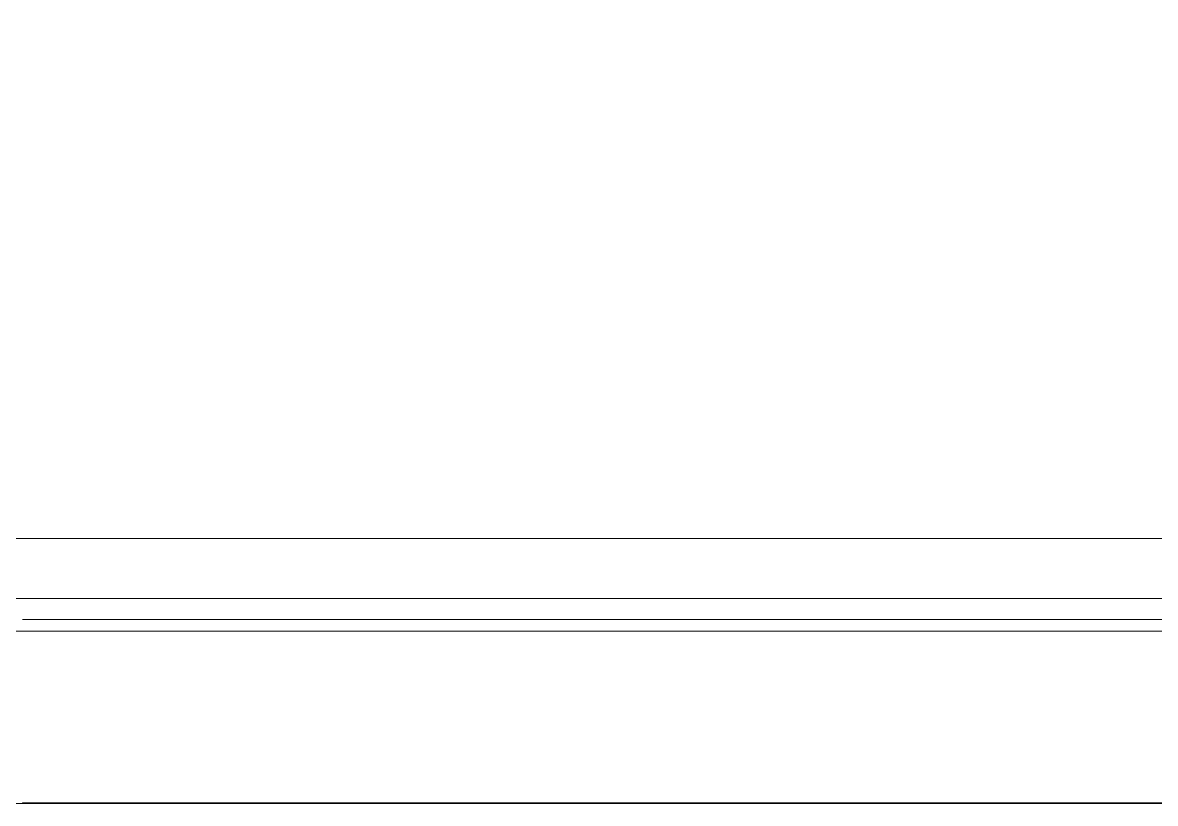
# Model space of a CAD drawing. Header units: millimetres. Extents: x 494 to 18201, y 224 to 11417.
# Drawn here: x 967.88 to 975.93, y 1207.13 to 1212.68 of the extents above; entities that cross this region are included whole.
import ezdxf

# ---------------------------------------------------------------- set-up
doc = ezdxf.new("R2010")
doc.units = ezdxf.units.MM
doc.layers.add('DIM', color=7, linetype='Continuous')
doc.layers.add('PUNCH', color=7, linetype='Continuous')

msp = doc.modelspace()

# ---------------------------------------------------------------- linework, layer by layer
at = {"layer": 'DIM', "color": 252, "lineweight": 18}
msp.add_lwpolyline([(941.41876, 1207.13233), (941.41876, 1296.48586), (1037.41876, 1296.48586), (1037.41876, 1207.13233)], close=True, dxfattribs=at)
at = {"layer": 'PUNCH', "color": 223, "lineweight": 18}
for points in [[(948.62503, 1209.01176), (980.29614, 1209.01176)], [(978.29614, 1208.43681), (967.88004, 1208.43681)]]:
    msp.add_lwpolyline(points, dxfattribs=at)
at = {"layer": 'PUNCH', "color": 155, "lineweight": 18}
msp.add_lwpolyline([(978.29614, 1207.13507), (967.88004, 1207.13507), (967.88004, 1207.13233), (967.88004, 1207.13233)], close=True, dxfattribs=at)
at = {"layer": 'PUNCH', "color": 155, "linetype": 'Continuous', "lineweight": 18}
for points in [[(948.94459, 1208.58769), (948.94913, 1208.58769), (948.95368, 1208.58769), (948.95823, 1208.58769), (949.09294, 1208.58766), (949.22914, 1208.5877), (949.35236, 1208.58768), (951.40195, 1208.58768), (953.62691, 1208.58768), (955.66762, 1208.58768), (960.63771, 1208.58768), (965.69461, 1208.58768), (968.40147, 1208.58768), (972.59821, 1208.58768), (976.57492, 1208.58768), (977.8173, 1208.58768), (979.06455, 1208.58768), (980.20369, 1208.58768), (980.23479, 1208.58768), (980.26561, 1208.58768), (980.29614, 1208.58768)], [(948.94459, 1208.35446), (948.94913, 1208.35446), (948.95368, 1208.35446), (948.95823, 1208.35446), (949.09294, 1208.35446), (949.22914, 1208.35446), (949.35236, 1208.35446), (951.40195, 1208.35446), (953.62691, 1208.35446), (955.66762, 1208.35446), (960.63771, 1208.35446), (965.69461, 1208.35446), (968.40147, 1208.35446), (972.59821, 1208.35446), (976.57492, 1208.35446), (977.8173, 1208.35446), (979.06455, 1208.35446), (980.20369, 1208.35446), (980.23479, 1208.35446), (980.26561, 1208.35446), (980.29614, 1208.35446)]]:
    msp.add_open_spline(points, degree=5, knots=[0, 0, 0, 0, 0, 0, 0.0008016, 0.0008016, 0.0008016, 0.0237415, 0.0237415, 0.0237415, 0.3546538, 0.3546538, 0.3546538, 0.7866029, 0.7866029, 0.7866029, 0.9941335, 0.9941335, 0.9941335, 1, 1, 1, 1, 1, 1], dxfattribs=at)

doc.saveas('drawing.dxf')
